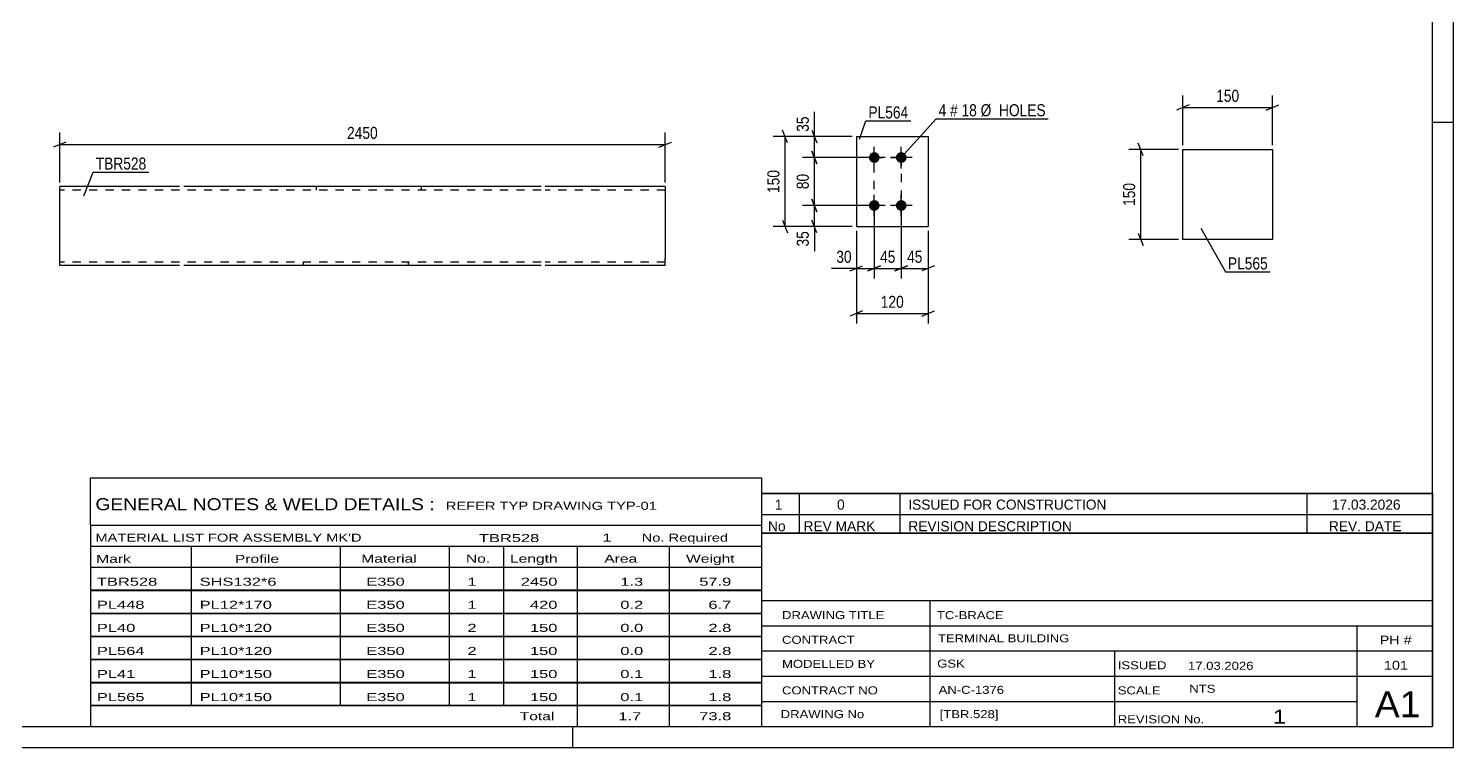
# Model space of a CAD drawing. Header units: millimetres. Extents: x 0 to 594, y 0 to 420.
# Drawn here: x 254.2 to 594, y 0 to 171.4 of the extents above; entities that cross this region are included whole.
import ezdxf

# ---------------------------------------------------------------- set-up
doc = ezdxf.new("R2010")
doc.units = ezdxf.units.MM
doc.linetypes.add('DXK_LINE_DOT2', pattern=[3.9198, 1.9599, -1.9599])
doc.styles.add('Arial Narrow', font='ARIALN.TTF', dxfattribs={"height": 0.2})

# ---------------------------------------------------------------- blocks, each defined once
blk = doc.blocks.new('Unknown-582682883-1128')
at = {"color": 5, "linetype": 'Continuous'}
for p, q in [((594, 0), (594, 420)), ((589, 5), (589, 415)), ((594, 149), (589, 149)), ((5, 5), (589, 5)), ((384, 0), (384, 5)), ((0, 0), (594, 0))]:
    blk.add_line(p, q, dxfattribs=at)
blk = doc.blocks.new('Part-582682883-5081 - 5080')
at = {"color": 2, "linetype": 'Continuous'}
for p, q in [((529.43, 142.55), (550.86, 142.55)), ((529.43, 121.12), (529.43, 142.55)), ((550.86, 142.55), (550.86, 121.12)), ((550.86, 121.12), (529.43, 121.12))]:
    blk.add_line(p, q, dxfattribs=at)
blk = doc.blocks.new('Bolt-582682883-4952 - 4950')
at = {"linetype": 'Continuous'}
for points in [[(455.88, 139.34, -1), (455.88, 141.91, -1)], [(462.31, 139.34, -1), (462.31, 141.91, -1)], [(455.88, 127.91, -1), (455.88, 130.48, -1)], [(462.31, 127.91, -1), (462.31, 130.48, -1)]]:
    blk.add_hatch(color=1, dxfattribs=at).paths.add_polyline_path(points)
at = {"color": 1, "linetype": 'Continuous'}
for p, q in [((455.88, 138.05), (455.88, 143.19)), ((462.31, 138.05), (462.31, 143.19)), ((458.45, 140.62), (453.31, 140.62)), ((464.88, 140.62), (459.74, 140.62)), ((458.45, 129.19), (453.31, 129.19)), ((455.88, 126.62), (455.88, 131.77)), ((464.88, 129.19), (459.74, 129.19)), ((462.31, 126.62), (462.31, 131.77))]:
    blk.add_line(p, q, dxfattribs=at)
blk = doc.blocks.new('Part-582682883-4951 - 4950')
at = {"color": 2, "linetype": 'Continuous'}
for p, q in [((451.6, 145.62), (451.6, 124.19)), ((451.6, 145.62), (468.74, 145.62)), ((468.74, 145.62), (468.74, 124.19)), ((451.6, 124.19), (468.74, 124.19))]:
    blk.add_line(p, q, dxfattribs=at)
blk = doc.blocks.new('Part-582682883-1532 - 1515')
at = {"color": 2, "linetype": 'Continuous'}
for p, q in [((290.2, 133.71), (261.63, 133.71)), ((261.63, 114.99), (261.63, 133.71)), ((376.42, 133.71), (291.2, 133.71)), ((406, 133.71), (377.42, 133.71)), ((406, 133.71), (406, 116.57)), ((406, 114.86), (406, 116.57)), ((261.63, 114.86), (261.63, 114.99)), ((290.2, 114.86), (261.63, 114.86)), ((376.42, 114.86), (291.2, 114.86)), ((406, 114.86), (377.42, 114.86))]:
    blk.add_line(p, q, dxfattribs=at)
at = {"color": 7, "linetype": 'DXK_LINE_DOT2'}
for p, q in [((290.2, 132.86), (261.63, 132.86)), ((376.42, 132.86), (291.2, 132.86)), ((322.8, 133.71), (322.8, 132.86)), ((347.85, 133.71), (347.85, 132.86)), ((406, 132.86), (377.42, 132.86)), ((406, 132.86), (406, 132.79)), ((406, 132.79), (406, 132.86)), ((406, 132.65), (406, 132.79)), ((406, 132.79), (406, 132.65)), ((261.63, 115.71), (261.63, 115.78)), ((290.2, 115.71), (261.63, 115.71)), ((376.42, 115.71), (291.2, 115.71)), ((319.77, 114.86), (319.77, 115.71)), ((344.83, 114.86), (344.83, 115.71)), ((406, 115.71), (377.42, 115.71)), ((406, 115.78), (406, 116.24)), ((406, 115.71), (406, 115.78))]:
    blk.add_line(p, q, dxfattribs=at)
blk = doc.blocks.new('Rectangle-582682883-5266 - 4950')
at = {"color": 1, "linetype": 'DXK_LINE_DOT2'}
blk.add_lwpolyline([(455.88, 140.62), (462.31, 140.62), (462.31, 129.19), (455.88, 129.19), (455.88, 140.62)], close=True, dxfattribs=at)
blk = doc.blocks.new('StraightDimension-582682883-5083 - 5080')
at = {"color": 7, "linetype": 'Continuous'}
for p, q in [((530.93, 153.15), (527.93, 151.95)), ((529.43, 143.55), (529.43, 155.4)), ((549.36, 151.95), (552.36, 153.15)), ((550.86, 143.55), (550.86, 155.4)), ((529.43, 152.55), (550.86, 152.55))]:
    blk.add_line(p, q, dxfattribs=at)
at = {"color": 0}
blk.add_wipeout([(543.49, 153.3), (543.49, 157.5), (536.81, 157.5), (536.81, 153.3)], dxfattribs=at)
at = {"color": 3, "style": 'Arial Narrow'}
blk.add_text('150', height=2.863, dxfattribs=at).set_placement((537.41, 153.9))
blk = doc.blocks.new('StraightDimension-582682883-5087 - 5080')
at = {"color": 7, "linetype": 'Continuous'}
for p, q in [((520.03, 141.05), (518.83, 144.05)), ((528.43, 142.55), (516.58, 142.55)), ((519.43, 121.12), (519.43, 142.55)), ((518.83, 122.62), (520.03, 119.62)), ((528.43, 121.12), (516.58, 121.12))]:
    blk.add_line(p, q, dxfattribs=at)
at = {"color": 0}
blk.add_wipeout([(518.68, 135.17), (514.48, 135.17), (514.48, 128.49), (518.68, 128.49)], dxfattribs=at)
at = {"color": 3, "style": 'Arial Narrow'}
blk.add_text('150', height=2.863, rotation=90.0002, dxfattribs=at).set_placement((518.08, 129.09))
blk = doc.blocks.new('StraightDimension-582682883-4955 - 4950')
at = {"color": 7, "linetype": 'Continuous'}
for p, q in [((454.88, 140.62), (438.75, 140.62)), ((441, 142.12), (442.2, 139.12)), ((441.6, 129.19), (441.6, 140.62)), ((454.88, 129.19), (438.75, 129.19)), ((442.2, 127.69), (441, 130.69))]:
    blk.add_line(p, q, dxfattribs=at)
at = {"color": 0}
blk.add_wipeout([(440.85, 137.34), (436.65, 137.34), (436.65, 132.48), (440.85, 132.48)], dxfattribs=at)
at = {"color": 3, "style": 'Arial Narrow'}
blk.add_text('80', height=2.863, rotation=90.0002, dxfattribs=at).set_placement((440.25, 133.08))
blk = doc.blocks.new('StraightDimension-582682883-4954 - 4950')
at = {"color": 7, "linetype": 'Continuous'}
for p, q in [((441, 147.12), (442.2, 144.12)), ((450.6, 145.62), (438.75, 145.62)), ((441.6, 140.62), (441.6, 145.62)), ((454.88, 140.62), (438.75, 140.62)), ((442.2, 139.12), (441, 142.12))]:
    blk.add_line(p, q, dxfattribs=at)
at = {"color": 0}
blk.add_wipeout([(440.85, 151), (436.65, 151), (436.65, 146.15), (440.85, 146.15)], dxfattribs=at)
at = {"color": 7, "linetype": 'Continuous'}
blk.add_line((441.6, 145.62), (441.6, 151.53), dxfattribs=at)
blk.add_line((441.6, 145.62), (441.6, 151.53), dxfattribs=at)
at = {"color": 3, "style": 'Arial Narrow'}
blk.add_text('35', height=2.863, rotation=90.0002, dxfattribs=at).set_placement((440.25, 146.75))
blk = doc.blocks.new('StraightDimension-582682883-4956 - 4950')
at = {"color": 7, "linetype": 'Continuous'}
for p, q in [((454.88, 129.19), (438.75, 129.19)), ((441, 130.69), (442.2, 127.69)), ((441.6, 124.19), (441.6, 129.19)), ((450.6, 124.19), (438.75, 124.19)), ((442.2, 122.69), (441, 125.69))]:
    blk.add_line(p, q, dxfattribs=at)
at = {"color": 0}
blk.add_wipeout([(440.85, 123.67), (436.65, 123.67), (436.65, 118.81), (440.85, 118.81)], dxfattribs=at)
at = {"color": 7, "linetype": 'Continuous'}
blk.add_line((441.6, 124.19), (441.6, 118.29), dxfattribs=at)
blk.add_line((441.6, 124.19), (441.6, 118.29), dxfattribs=at)
at = {"color": 3, "style": 'Arial Narrow'}
blk.add_text('35', height=2.863, rotation=90.0002, dxfattribs=at).set_placement((440.25, 119.41))
blk = doc.blocks.new('StraightDimension-582682883-4966 - 4950')
at = {"color": 7, "linetype": 'Continuous'}
for p, q in [((435.2, 144.12), (434, 147.12)), ((450.6, 145.62), (431.75, 145.62)), ((434.6, 124.19), (434.6, 145.62)), ((450.6, 124.19), (431.75, 124.19)), ((434, 125.69), (435.2, 122.69))]:
    blk.add_line(p, q, dxfattribs=at)
at = {"color": 0}
blk.add_wipeout([(433.85, 138.25), (429.65, 138.25), (429.65, 131.57), (433.85, 131.57)], dxfattribs=at)
at = {"color": 3, "style": 'Arial Narrow'}
blk.add_text('150', height=2.863, rotation=90.0002, dxfattribs=at).set_placement((433.25, 132.17))
blk = doc.blocks.new('StraightDimension-582682883-4970 - 4950')
at = {"color": 7, "linetype": 'Continuous'}
for p, q in [((462.31, 128.19), (462.31, 111.79)), ((468.74, 123.19), (468.74, 111.79)), ((460.81, 113.59), (463.81, 114.79)), ((462.31, 114.19), (468.74, 114.19)), ((470.24, 114.79), (467.24, 113.59))]:
    blk.add_line(p, q, dxfattribs=at)
at = {"color": 0}
blk.add_wipeout([(467.95, 114.94), (467.95, 119.14), (463.1, 119.14), (463.1, 114.94)], dxfattribs=at)
at = {"color": 3, "style": 'Arial Narrow'}
blk.add_text('45', height=2.863, dxfattribs=at).set_placement((463.7, 115.54))
blk = doc.blocks.new('StraightDimension-582682883-4971 - 4950')
at = {"color": 7, "linetype": 'Continuous'}
for p, q in [((455.88, 128.19), (455.88, 111.79)), ((462.31, 128.19), (462.31, 111.79)), ((454.38, 113.59), (457.38, 114.79)), ((455.88, 114.19), (462.31, 114.19)), ((463.81, 114.79), (460.81, 113.59))]:
    blk.add_line(p, q, dxfattribs=at)
at = {"color": 0}
blk.add_wipeout([(461.53, 114.94), (461.53, 119.14), (456.67, 119.14), (456.67, 114.94)], dxfattribs=at)
at = {"color": 3, "style": 'Arial Narrow'}
blk.add_text('45', height=2.863, dxfattribs=at).set_placement((457.27, 115.54))
blk = doc.blocks.new('StraightDimension-582682883-4972 - 4950')
at = {"color": 7, "linetype": 'Continuous'}
for p, q in [((455.88, 128.19), (455.88, 111.79)), ((451.6, 123.19), (451.6, 111.79)), ((450.1, 113.59), (453.1, 114.79)), ((451.6, 114.19), (455.88, 114.19)), ((457.38, 114.79), (454.38, 113.59))]:
    blk.add_line(p, q, dxfattribs=at)
at = {"color": 0}
blk.add_wipeout([(451.07, 114.94), (451.07, 119.14), (446.22, 119.14), (446.22, 114.94)], dxfattribs=at)
at = {"color": 7, "linetype": 'Continuous'}
blk.add_line((451.6, 114.19), (445.69, 114.19), dxfattribs=at)
blk.add_line((451.6, 114.19), (445.69, 114.19), dxfattribs=at)
at = {"color": 3, "style": 'Arial Narrow'}
blk.add_text('30', height=2.863, dxfattribs=at).set_placement((446.82, 115.54))
blk = doc.blocks.new('StraightDimension-582682883-4982 - 4950')
at = {"color": 7, "linetype": 'Continuous'}
for p, q in [((451.6, 123.19), (451.6, 101.05)), ((468.74, 123.19), (468.74, 101.05)), ((453.1, 104.05), (450.1, 102.85)), ((451.6, 103.45), (468.74, 103.45)), ((467.24, 102.85), (470.24, 104.05))]:
    blk.add_line(p, q, dxfattribs=at)
at = {"color": 0}
blk.add_wipeout([(463.51, 104.2), (463.51, 108.4), (456.83, 108.4), (456.83, 104.2)], dxfattribs=at)
at = {"color": 3, "style": 'Arial Narrow'}
blk.add_text('120', height=2.863, dxfattribs=at).set_placement((457.43, 104.8))
blk = doc.blocks.new('StraightDimension-582682883-5231 - 1515')
at = {"color": 7, "linetype": 'Continuous'}
for p, q in [((261.63, 134.71), (261.63, 146.56)), ((406, 134.71), (406, 146.56)), ((263.13, 144.31), (260.13, 143.11)), ((261.63, 143.71), (406, 143.71)), ((404.5, 143.11), (407.5, 144.31))]:
    blk.add_line(p, q, dxfattribs=at)
at = {"color": 0}
blk.add_wipeout([(338.07, 144.46), (338.07, 148.66), (329.56, 148.66), (329.56, 144.46)], dxfattribs=at)
at = {"color": 3, "style": 'Arial Narrow'}
blk.add_text('2450', height=2.863, dxfattribs=at).set_placement((330.16, 145.06))
blk = doc.blocks.new('Unknown-582682883-6289')
at = {"color": 7, "linetype": 'Continuous'}
for p, q in [((429, 51.05), (429, 5)), ((429, 51.05), (589, 51.05)), ((589, 51), (589, 5)), ((429, 35), (589, 35)), ((469.14, 35), (469.14, 5)), ((429, 29), (589, 29)), ((571, 5.05), (571, 29.05)), ((429, 23), (589, 23)), ((513.14, 23), (513.14, 5)), ((429, 17), (589, 17)), ((429, 11), (571, 11)), ((429, 5), (589, 5))]:
    blk.add_line(p, q, dxfattribs=at)
at = {"color": 7, "style": 'Arial Narrow'}
for s, height, width, p in [('DRAWING TITLE', 1.9089, 1.425378, (433.88, 30.61)), ('TC-BRACE', 1.909, 1.425378, (470.81, 30.59)), ('CONTRACT', 1.909, 1.425378, (433.88, 24.71)), ('TERMINAL BUILDING', 1.9089, 1.425378, (471.06, 25.07)), ('MODELLED BY', 1.9089, 1.425378, (433.88, 18.98)), ('GSK', 1.909, 1.425378, (470.88, 19.04)), ('ISSUED', 1.909, 1.425378, (513.94, 18.64)), ('17.03.2026', 1.909, 1.425378, (530.69, 18.52)), ('CONTRACT NO', 1.9089, 1.425378, (433.88, 12.66)), ('AN-C-1376', 1.909, 1.425378, (471.23, 12.78)), ('SCALE', 1.909, 1.425378, (513.94, 12.65)), ('A1', 6.204, 1.25, (575.24, 7.2)), ('DRAWING No', 1.909, 1.425378, (433.56, 7)), ('[TBR.528]', 1.909, 1.425378, (471.46, 6.99)), ('REVISION No.', 1.9089, 1.425378, (513.94, 5.77)), ('1', 3.34, 1.5, (550.91, 5.68))]:
    blk.add_text(s, height=height, dxfattribs=dict(at, width=width)).set_placement(p)
at = {"color": 7, "linetype": 'Continuous', "style": 'Arial Narrow'}
for s, height, width, p in [('PH #', 2.1, 1.42538, (576.4, 24.55)), ('101', 2.1, 1.42538, (577.41, 18.55)), ('NTS', 1.909, 1.425378, (531, 13.05))]:
    blk.add_text(s, height=height, dxfattribs=dict(at, width=width)).set_placement(p)
blk = doc.blocks.new('Unknown-582682883-6290')
at = {"color": 7, "linetype": 'Continuous'}
for p, q in [((429, 60.55), (589, 60.55)), ((589, 60.55), (429, 60.55)), ((429, 60.55), (429, 55.55)), ((438, 60.55), (438, 55.55)), ((462, 60.55), (462, 55.55)), ((559, 60.55), (559, 55.55)), ((589, 60.55), (589, 55.55)), ((429, 55.55), (589, 55.55)), ((429, 55.55), (429, 51.05)), ((429, 55.55), (589, 55.55)), ((438, 55.55), (438, 51.05)), ((462, 55.55), (462, 51.05)), ((559, 55.55), (559, 51.05)), ((589, 55.55), (589, 51.05)), ((589, 51.05), (429, 51.05))]:
    blk.add_line(p, q, dxfattribs=at)
at = {"color": 7, "linetype": 'Continuous', "style": 'Arial Narrow'}
for s, height, width, p in [('1', 2.39, 1.196471, (432.16, 56.7)), ('0', 2.39, 1.196471, (447, 56.7)), ('ISSUED FOR CONSTRUCTION', 2.3861, 1.196471, (464, 56.7)), ('17.03.2026', 2.386, 1.196471, (565, 56.7)), ('No', 2.386, 1.2, (430.54, 51.55)), ('REV MARK', 2.386, 1.2, (439, 51.55)), ('REVISION DESCRIPTION', 2.3861, 1.2, (464, 51.55)), ('REV. DATE', 2.386, 1.2, (564.28, 51.55))]:
    blk.add_text(s, height=height, dxfattribs=dict(at, width=width)).set_placement(p)
blk = doc.blocks.new('Unknown-582682883-6291')
at = {"color": 7, "linetype": 'Continuous'}
for p, q in [((269, 64.25), (429, 64.25)), ((269, 53), (269, 64.25)), ((429, 64.25), (429, 53)), ((269, 53), (429, 53)), ((269, 53), (269, 48)), ((429, 53), (429, 48)), ((269, 48), (429, 48)), ((269, 48), (269, 43)), ((293, 48), (293, 43)), ((328.5, 48), (328.5, 43)), ((354.5, 48), (354.5, 43)), ((367.5, 48), (367.5, 43)), ((385, 48), (385, 43)), ((407, 48), (407, 43)), ((429, 48), (429, 43)), ((269, 43), (429, 43)), ((269, 42.95), (269, 37.55)), ((269, 42.95), (429, 42.95)), ((293, 43), (293, 37.5)), ((328.5, 43), (328.5, 37.5)), ((354.5, 43), (354.5, 37.5)), ((367.5, 43), (367.5, 37.5)), ((385, 43), (385, 37.5)), ((407, 43), (407, 37.5)), ((429, 42.95), (429, 37.55)), ((269, 37.55), (429, 37.55)), ((269, 37.45), (269, 32.05)), ((269, 37.45), (429, 37.45)), ((293, 37.5), (293, 32)), ((328.5, 37.5), (328.5, 32)), ((354.5, 37.5), (354.5, 32)), ((367.5, 37.5), (367.5, 32)), ((385, 37.5), (385, 32)), ((407, 37.5), (407, 32)), ((429, 37.45), (429, 32.05)), ((269, 32.05), (429, 32.05)), ((269, 31.95), (269, 26.55)), ((269, 31.95), (429, 31.95)), ((293, 32), (293, 26.5)), ((328.5, 32), (328.5, 26.5)), ((354.5, 32), (354.5, 26.5)), ((367.5, 32), (367.5, 26.5)), ((385, 32), (385, 26.5)), ((407, 32), (407, 26.5)), ((429, 31.95), (429, 26.55)), ((269, 26.55), (429, 26.55)), ((269, 26.45), (269, 21.05)), ((269, 26.45), (429, 26.45)), ((293, 26.5), (293, 21)), ((328.5, 26.5), (328.5, 21)), ((354.5, 26.5), (354.5, 21)), ((367.5, 26.5), (367.5, 21)), ((385, 26.5), (385, 21)), ((407, 26.5), (407, 21)), ((429, 26.45), (429, 21.05)), ((269, 21.05), (429, 21.05)), ((269, 20.95), (269, 15.55)), ((269, 20.95), (429, 20.95)), ((293, 21), (293, 15.5)), ((328.5, 21), (328.5, 15.5)), ((354.5, 21), (354.5, 15.5)), ((367.5, 21), (367.5, 15.5)), ((385, 21), (385, 15.5)), ((407, 21), (407, 15.5)), ((429, 20.95), (429, 15.55)), ((269, 15.55), (429, 15.55)), ((269, 15.45), (269, 10.05)), ((269, 15.45), (429, 15.45)), ((293, 15.5), (293, 10)), ((328.5, 15.5), (328.5, 10)), ((354.5, 15.5), (354.5, 10)), ((367.5, 15.5), (367.5, 10)), ((385, 15.5), (385, 10)), ((407, 15.5), (407, 10)), ((429, 15.45), (429, 10.05)), ((269, 10.05), (429, 10.05)), ((269, 10), (429, 10)), ((269, 10), (269, 5)), ((385, 10), (385, 5)), ((407, 10), (407, 5)), ((429, 10), (429, 5)), ((269, 5), (429, 5))]:
    blk.add_line(p, q, dxfattribs=at)
at = {"color": 7, "style": 'Arial Narrow'}
for s, height, width, p in [('GENERAL NOTES & WELD DETAILS :', 2.8633, 1.4, (270.15, 56.56)), ('REFER TYP DRAWING TYP-01', 1.9089, 1.6, (353.7, 56.66)), ("MATERIAL LIST FOR ASSEMBLY MK'D", 1.9089, 1.6, (270.15, 49.06)), ('No. Required', 1.9089, 1.6, (400.41, 49.06)), ('TBR528', 1.909, 1.794707, (361.59, 48.97)), ('1', 1.91, 1.794707, (391.08, 49.06)), ('Mark', 1.909, 1.7, (270.34, 44)), ('Profile', 1.909, 1.7, (303.41, 44)), ('Material', 1.909, 1.7, (333.54, 44.06)), ('No.', 1.909, 1.7, (358.5, 44.06)), ('Length', 1.909, 1.7, (369, 44.06)), ('Area', 1.909, 1.7, (391.5, 44.06)), ('Weight', 1.909, 1.7, (411, 44.06))]:
    blk.add_text(s, height=height, dxfattribs=dict(at, width=width)).set_placement(p)
at = {"color": 7, "linetype": 'Continuous', "style": 'Arial Narrow'}
for s, height, width, p in [('TBR528', 1.909, 1.794707, (270.5, 38.56)), ('SHS132*6', 1.909, 1.794707, (295, 38.56)), ('E350', 1.909, 1.794707, (334.74, 38.56)), ('1', 1.91, 1.794707, (358.86, 38.56)), ('2450', 1.909, 1.794707, (371.58, 38.56)), ('1.3', 1.909, 1.794707, (395.32, 38.56)), ('57.9', 1.909, 1.794707, (414.14, 38.56)), ('PL448', 1.909, 1.794707, (270.5, 33.06)), ('PL12*170', 1.909, 1.794707, (295, 33.06)), ('E350', 1.909, 1.794707, (334.74, 33.06)), ('1', 1.91, 1.794707, (358.86, 33.06)), ('420', 1.909, 1.794707, (373.77, 33.06)), ('0.2', 1.909, 1.794707, (395.32, 33.06)), ('6.7', 1.909, 1.794707, (416.33, 33.06)), ('PL40', 1.909, 1.794707, (270.5, 27.56)), ('PL10*120', 1.909, 1.794707, (295, 27.56)), ('E350', 1.909, 1.794707, (334.74, 27.56)), ('2', 1.91, 1.794707, (358.86, 27.56)), ('150', 1.909, 1.794707, (373.77, 27.56)), ('0.0', 1.909, 1.794707, (395.32, 27.56)), ('2.8', 1.909, 1.794707, (416.33, 27.56)), ('PL564', 1.909, 1.794707, (270.5, 22.06)), ('PL10*120', 1.909, 1.794707, (295, 22.06)), ('E350', 1.909, 1.794707, (334.74, 22.06)), ('2', 1.91, 1.794707, (358.86, 22.06)), ('150', 1.909, 1.794707, (373.77, 22.06)), ('0.0', 1.909, 1.794707, (395.32, 22.06)), ('2.8', 1.909, 1.794707, (416.33, 22.06)), ('PL41', 1.909, 1.794707, (270.5, 16.56)), ('PL10*150', 1.909, 1.794707, (295, 16.56)), ('E350', 1.909, 1.794707, (334.74, 16.56)), ('1', 1.91, 1.794707, (358.86, 16.56)), ('150', 1.909, 1.794707, (373.77, 16.56)), ('0.1', 1.909, 1.794707, (395.32, 16.56)), ('1.8', 1.909, 1.794707, (416.33, 16.56)), ('PL565', 1.909, 1.794707, (270.5, 11.06)), ('PL10*150', 1.909, 1.794707, (295, 11.06)), ('E350', 1.909, 1.794707, (334.74, 11.06)), ('1', 1.91, 1.794707, (358.86, 11.06)), ('150', 1.909, 1.794707, (373.77, 11.06)), ('0.1', 1.909, 1.794707, (395.32, 11.06)), ('1.8', 1.909, 1.794707, (416.33, 11.06)), ('Total', 1.909, 1.7, (371.33, 6.5)), ('1.7', 1.909, 1.794707, (394.83, 6.5)), ('73.8', 1.909, 1.794707, (414.14, 6.5))]:
    blk.add_text(s, height=height, dxfattribs=dict(at, width=width)).set_placement(p)
blk = doc.blocks.new('Mark-582682883-5090 - 5080')
at = {"color": 0}
blk.add_wipeout([(549.72, 113.95), (549.72, 116.95), (540.21, 116.95), (540.21, 113.95)], dxfattribs=at)
blk.add_wipeout([(549.72, 113.95), (549.72, 116.95), (540.21, 116.95), (540.21, 113.95)], dxfattribs=at)
at = {"color": 30, "linetype": 'Continuous'}
for p, q in [((533.76, 123.82), (539.61, 113.35)), ((539.61, 113.35), (550.32, 113.35))]:
    blk.add_line(p, q, dxfattribs=at)
at = {"color": 3, "style": 'Arial Narrow'}
blk.add_text('PL565', height=2.863, dxfattribs=at).set_placement((540.21, 113.95))
blk = doc.blocks.new('Mark-582682883-4985 - 4950')
at = {"color": 0}
blk.add_wipeout([(463.98, 149.95), (463.98, 152.95), (454.48, 152.95), (454.48, 149.95)], dxfattribs=at)
blk.add_wipeout([(463.98, 149.95), (463.98, 152.95), (454.48, 152.95), (454.48, 149.95)], dxfattribs=at)
at = {"color": 30, "linetype": 'Continuous'}
for p, q in [((452.38, 145), (453.88, 149.35)), ((453.88, 149.35), (464.58, 149.35))]:
    blk.add_line(p, q, dxfattribs=at)
at = {"color": 3, "style": 'Arial Narrow'}
blk.add_text('PL564', height=2.863, dxfattribs=at).set_placement((454.48, 149.95))
blk = doc.blocks.new('Mark-582682883-6126 - 4950')
at = {"color": 0}
blk.add_wipeout([(473.06, 150.47), (473.06, 153.47), (471.23, 153.47), (471.23, 150.47)], dxfattribs=at)
blk.add_wipeout([(473.06, 150.47), (473.06, 153.47), (471.23, 153.47), (471.23, 150.47)], dxfattribs=at)
at = {"color": 7, "linetype": 'Continuous'}
blk.add_line((462.31, 140.62), (470.63, 149.87), dxfattribs=at)
at = {"color": 0}
blk.add_wipeout([(475.78, 150.47), (475.78, 153.47), (473.96, 153.47), (473.96, 150.47)], dxfattribs=at)
blk.add_wipeout([(475.78, 150.47), (475.78, 153.47), (473.96, 153.47), (473.96, 150.47)], dxfattribs=at)
at = {"color": 3, "style": 'Arial Narrow'}
blk.add_text('4', height=2.86, dxfattribs=at).set_placement((471.23, 150.47))
at = {"color": 0}
blk.add_wipeout([(480.34, 150.47), (480.34, 153.47), (476.68, 153.47), (476.68, 150.47)], dxfattribs=at)
blk.add_wipeout([(480.34, 150.47), (480.34, 153.47), (476.68, 153.47), (476.68, 150.47)], dxfattribs=at)
at = {"color": 3, "style": 'Arial Narrow'}
blk.add_text('#', height=2.86, dxfattribs=at).set_placement((473.96, 150.47))
at = {"color": 0}
blk.add_wipeout([(496.77, 150.47), (496.77, 153.47), (481.24, 153.47), (481.24, 150.47)], dxfattribs=at)
blk.add_wipeout([(496.77, 150.47), (496.77, 153.47), (481.24, 153.47), (481.24, 150.47)], dxfattribs=at)
at = {"color": 7, "linetype": 'Continuous'}
blk.add_line((470.63, 149.87), (497.37, 149.87), dxfattribs=at)
at = {"color": 3, "style": 'Arial Narrow'}
for s, p in [('18', (476.68, 150.47)), ('Ø  HOLES', (481.24, 150.47))]:
    blk.add_text(s, height=2.863, dxfattribs=at).set_placement(p)
blk = doc.blocks.new('Mark-582682883-1528 - 1515')
at = {"color": 0}
blk.add_wipeout([(282.28, 137.76), (282.28, 140.76), (270.23, 140.76), (270.23, 137.76)], dxfattribs=at)
blk.add_wipeout([(282.28, 137.76), (282.28, 140.76), (270.23, 140.76), (270.23, 137.76)], dxfattribs=at)
at = {"color": 30, "linetype": 'Continuous'}
for p, q in [((267.4, 131.51), (269.63, 137.16)), ((269.63, 137.16), (282.88, 137.16))]:
    blk.add_line(p, q, dxfattribs=at)
at = {"color": 3, "style": 'Arial Narrow'}
blk.add_text('TBR528', height=2.863, dxfattribs=at).set_placement((270.23, 137.76))

msp = doc.modelspace()

# ---------------------------------------------------------------- block references
for name in ['Unknown-582682883-1128', 'Part-582682883-4951 - 4950', 'Bolt-582682883-4952 - 4950', 'Rectangle-582682883-5266 - 4950', 'Part-582682883-5081 - 5080', 'Part-582682883-1532 - 1515', 'Unknown-582682883-6291', 'Unknown-582682883-6290', 'Unknown-582682883-6289']:
    msp.add_blockref(name, (0, 0))

# ---------------------------------------------------------------- next in the draw order: block references
for name in ['StraightDimension-582682883-5083 - 5080', 'StraightDimension-582682883-5231 - 1515', 'StraightDimension-582682883-4955 - 4950', 'StraightDimension-582682883-4970 - 4950', 'Mark-582682883-5090 - 5080']:
    msp.add_blockref(name, (0, 0))

# ---------------------------------------------------------------- next in the draw order: block references
for name in ['StraightDimension-582682883-4954 - 4950', 'StraightDimension-582682883-5087 - 5080', 'Mark-582682883-1528 - 1515', 'StraightDimension-582682883-4956 - 4950']:
    msp.add_blockref(name, (0, 0))

# ---------------------------------------------------------------- next in the draw order: block references
for name in ['Mark-582682883-4985 - 4950', 'StraightDimension-582682883-4966 - 4950', 'StraightDimension-582682883-4971 - 4950']:
    msp.add_blockref(name, (0, 0))

# ---------------------------------------------------------------- next in the draw order: block references
for name in ['Mark-582682883-6126 - 4950', 'StraightDimension-582682883-4972 - 4950']:
    msp.add_blockref(name, (0, 0))

# ---------------------------------------------------------------- next in the draw order: block references
msp.add_blockref('StraightDimension-582682883-4982 - 4950', (0, 0))

doc.saveas('drawing.dxf')
